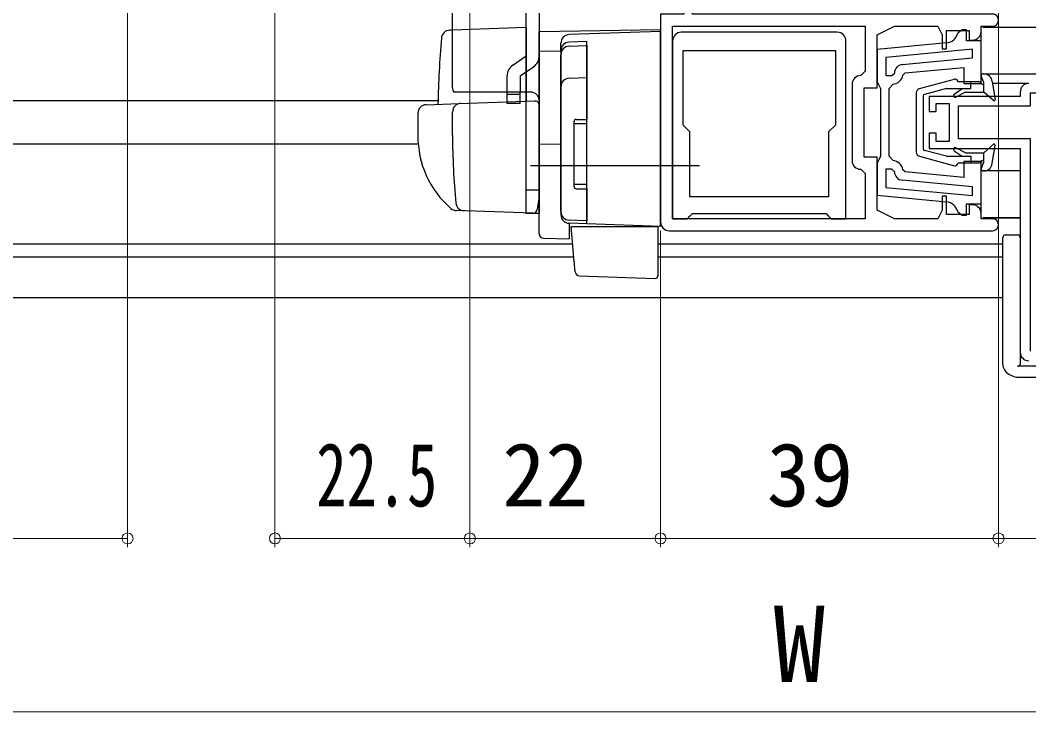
# Model space of a CAD drawing. Units: millimetres, scale not verified. Extents: x -525 to 525, y -783 to 779.
# Drawn here: x 68.1 to 184.5, y 47.6 to 127.4 of the extents above; entities that cross this region are included whole.
import ezdxf
from ezdxf.enums import TextEntityAlignment as Align

# ---------------------------------------------------------------- set-up
doc = ezdxf.new("R2010")
doc.units = ezdxf.units.MM
doc.header["$LTSCALE"] = 4
for name, color, linetype in [('0-2_YKK_11', 7, 'Continuous'), ('0-4_YKK_12', 2, 'Continuous'), ('0-5_YKK_13', 4, 'Continuous'), ('0-9_YSS_K', 3, 'Continuous')]:
    doc.layers.add(name, color=color, linetype=linetype)
doc.layers.add('0-7_YKK_D', color=6, linetype='Continuous', lineweight=18)
doc.styles.add('ＭＳ ゴシック', font='')
doc.styles.get('ＭＳ ゴシック').set_extended_font_data('MS Gothic')

msp = doc.modelspace()

# ---------------------------------------------------------------- linework, layer by layer
at = {"layer": '0-2_YKK_11'}
for p, q in [((162.398, 126.035), (144.398, 126.035)), ((164.098, 120.035), (164.098, 111.235)), ((142.998, 103.135), (180.298, 103.135))]:
    msp.add_line(p, q, dxfattribs=at)
for points in [[(180.298, 128.135), (145.698, 128.135), (145.698, 132.835), (145.398, 133.135), (145.098, 132.835), (145.098, 131.635), (144.698, 128.135), (141.998, 128.135), (141.998, 104.135)], [(165.598, 104.535), (143.398, 104.535), (143.398, 126.735), (165.598, 126.735), (165.598, 121.535), (165.098, 121.035)], [(177.998, 106.135), (177.598, 106.135), (177.598, 105.035), (174.998, 105.035), (174.998, 107.135), (174.498, 107.135), (174.498, 105.535), (173.998, 104.535), (168.998, 104.535), (166.998, 105.535), (166.998, 111.635), (165.498, 111.635), (165.498, 119.635), (166.998, 119.635), (166.998, 125.735), (168.998, 126.735), (173.998, 126.735), (174.498, 125.735), (174.498, 124.135), (174.998, 124.135), (174.998, 126.235), (177.598, 126.235), (177.598, 125.135), (177.998, 125.135)], [(169.972, 121.1), (170.239, 121.344), (176.994, 121.982), (176.994, 120.139), (178.994, 120.139), (178.994, 125.039), (177.294, 125.039), (177.294, 126.339), (176.794, 126.339), (176.308, 125.954)], [(178.998, 126.135), (178.998, 126.735), (180.298, 126.735)], [(143.398, 125.035), (143.398, 104.535), (145.098, 104.535), (145.398, 104.835), (145.698, 105.135), (161.098, 105.135), (161.398, 104.835), (161.698, 104.535), (163.398, 104.535), (163.398, 125.035)], [(174.989, 124.806), (166.994, 124.051), (166.994, 120.339), (167.194, 119.939), (167.394, 119.539), (167.394, 115.639), (167.394, 111.739), (167.194, 111.339), (166.994, 110.939), (166.994, 107.228), (174.989, 106.472)], [(177.994, 124.085), (167.994, 123.141), (167.994, 121.039), (168.694, 121.039), (168.994, 121.335)], [(169.9, 122.316), (177.994, 123.081), (177.994, 124.085)], [(168.838, 111.231), (168.394, 111.728), (168.394, 115.639), (168.394, 119.55), (168.838, 120.047)], [(183.497, 119.135), (183.497, 118.635), (172.997, 118.635), (172.997, 116.885), (173.797, 116.885), (173.797, 117.835), (175.297, 117.835), (175.297, 113.435), (173.797, 113.435), (173.797, 114.385), (172.997, 114.385), (172.997, 112.635), (183.497, 112.635), (183.497, 89.135)], [(184.697, 89.235), (184.697, 113.735), (176.397, 113.735), (176.397, 117.535), (184.697, 117.535), (184.697, 119.035), (201.997, 119.035), (201.997, 118.035), (201.797, 117.835), (201.497, 117.535), (201.497, 117.135), (202.997, 117.135), (202.997, 119.135)], [(176.308, 105.324), (176.794, 104.939), (177.294, 104.939), (177.294, 106.239), (178.994, 106.239), (178.994, 111.139), (176.994, 111.139), (176.994, 109.296), (170.239, 109.935), (169.972, 110.178)], [(165.098, 110.235), (165.598, 109.735), (165.598, 104.535)], [(168.994, 109.943), (168.694, 110.239), (167.994, 110.239), (167.994, 108.138)], [(167.994, 108.138), (177.994, 107.193), (177.994, 108.197), (169.9, 108.962)], [(180.298, 104.535), (178.998, 104.535), (178.998, 105.135)]]:
    msp.add_lwpolyline(points, dxfattribs=at)
msp.add_lwpolyline([(144.598, 123.935), (162.198, 123.935), (162.198, 115.335), (161.398, 114.535), (161.398, 107.035), (145.398, 107.035), (145.398, 114.535), (144.598, 115.335)], close=True, dxfattribs=at)
for centre, radius, start, end in [((180.298, 127.435), 0.7, 269.99999, 90.00001), ((144.398, 125.035), 1, 90.00001, 179.99999), ((162.398, 125.035), 1, 0.00001, 89.99999), ((174.848, 126.299), 1.5, 275.3968, 346.69785), ((177.998, 126.135), 1, 270.00001, 359.99999), ((169.994, 121.321), 1, 95.39681, 179.18725), ((168.694, 121.339), 1.3, 276.37938, 349.41145), ((165.098, 120.035), 1, 90.00001, 179.99999), ((184.497, 119.135), 1, 90.00001, 179.99999), ((165.098, 111.235), 1, 180.00001, 269.99999), ((168.694, 109.939), 1.3, 10.58855, 83.62062), ((169.994, 109.958), 1, 180.81275, 264.60319), ((174.848, 104.979), 1.5, 13.30215, 84.6032), ((177.998, 105.135), 1, 0.00001, 89.99999), ((142.998, 104.135), 1, 180.00001, 269.99999), ((180.298, 103.835), 0.7, 269.99999, 90.00001), ((184.497, 89.135), 1, 180.00001, 269.99999)]:
    msp.add_arc(centre, radius, start, end, dxfattribs=at)
at = {"layer": '0-4_YKK_12'}
for p, q in [((178.997, 124.635), (178.997, 126.107)), ((179.198, 126.635), (319.798, 126.635)), ((179.296, 121.235), (319.617, 121.235)), ((184.492, 120.135), (180.321, 120.135)), ((116.325, 118.134), (-55.002, 118.134)), ((114.034, 113.134), (-55.002, 113.134)), ((183.497, 110.037), (179.295, 110.037)), ((178.998, 105.137), (178.998, 106.635)), ((183.497, 104.635), (179.197, 104.635)), ((179.198, 104.635), (183.497, 104.635)), ((-55.002, 101.634), (131.873, 101.634)), ((141.698, 101.634), (181.498, 101.634)), ((-54.762, 100.134), (132.004, 100.134)), ((141.698, 100.134), (181.498, 100.134))]:
    msp.add_line(p, q, dxfattribs=at)
at = {"layer": '0-5_YKK_13'}
for p, q in [((117.998, 119.634), (117.998, 133.134)), ((126.498, 119.134), (126.498, 131.634)), ((127.998, 131.134), (127.998, 123.307)), ((117.998, 126.284), (117.671, 126.273)), ((126.498, 126.581), (117.998, 126.284)), ((126.498, 126.581), (126.498, 119.134)), ((141.998, 126.334), (127.998, 126.089)), ((141.998, 126.134), (131.463, 125.766)), ((141.998, 103.634), (141.998, 126.334)), ((127.998, 125.633), (127.998, 125.645)), ((127.998, 125.433), (127.998, 125.633)), ((130.498, 123.901), (130.498, 124.766)), ((133.498, 124.966), (131.463, 124.903)), ((133.498, 121.311), (133.498, 124.966)), ((127.998, 123.861), (130.498, 123.895)), ((130.497, 105.36), (130.497, 123.438)), ((130.498, 123.901), (130.498, 105.001)), ((131.462, 124.437), (133.497, 124.508)), ((133.497, 124.508), (133.497, 115.99)), ((124.953, 122.253), (126.498, 123.307)), ((127.998, 123.307), (127.998, 105.134)), ((125.798, 121.014), (127.343, 122.067)), ((133.498, 120.346), (133.498, 121.311)), ((179.296, 121.235), (179.196, 121.235)), ((125.798, 121.014), (125.798, 119.134)), ((131.462, 120.737), (133.497, 120.808)), ((171.866, 119.536), (175.918, 120.626)), ((178.796, 120.335), (176.296, 120.336)), ((177.796, 119.536), (177.796, 120.336)), ((179.037, 120.082), (178.796, 120.335)), ((179.286, 120.239), (179.009, 120.964)), ((179.296, 119.135), (179.296, 120.185)), ((180.285, 120.379), (180.594, 118.249)), ((126.998, 119.134), (118.132, 119.134)), ((124.298, 118.883), (125.798, 118.883)), ((125.798, 117.807), (125.798, 119.134)), ((126.498, 119.134), (126.498, 118.081)), ((171.495, 119.054), (171.495, 112.22)), ((174.996, 119.536), (172.445, 118.876)), ((174.996, 119.536), (177.796, 119.536)), ((175.881, 118.901), (176.796, 119.536)), ((177.195, 119.136), (176.088, 118.559)), ((177.195, 119.136), (179.295, 119.135)), ((180.43, 118.159), (179.295, 119.135)), ((114.963, 117.678), (118.75, 117.811)), ((118.75, 117.811), (127.48, 118.116)), ((127.998, 117.616), (127.998, 107.134)), ((172.295, 118.682), (172.295, 112.592)), ((113.998, 116.679), (113.998, 114.134)), ((117.998, 114.134), (117.998, 116.836)), ((131.997, 115.69), (131.997, 108.29)), ((133.497, 115.49), (131.997, 115.49)), ((132.297, 115.99), (133.497, 115.99)), ((127.998, 113.834), (127.998, 114.434)), ((127.998, 112.834), (127.998, 113.434)), ((130.498, 113.134), (127.998, 113.09)), ((180.43, 113.113), (179.295, 112.137)), ((180.284, 110.893), (180.594, 113.023)), ((171.865, 111.737), (175.917, 110.647)), ((174.995, 111.737), (172.445, 112.398)), ((174.995, 111.737), (177.795, 111.737)), ((175.881, 112.372), (176.795, 111.737)), ((177.195, 112.137), (176.087, 112.714)), ((177.195, 112.137), (179.295, 112.137)), ((177.795, 111.737), (177.795, 110.937)), ((179.295, 111.087), (179.295, 112.137)), ((146.498, 110.634), (126.998, 110.634)), ((178.795, 110.937), (176.295, 110.937)), ((179.036, 111.19), (178.795, 110.937)), ((179.285, 111.033), (179.008, 110.308)), ((127.998, 109.834), (127.998, 110.434)), ((127.998, 108.834), (127.998, 109.434)), ((127.998, 108.834), (127.998, 109.434)), ((127.998, 108.834), (127.998, 109.434)), ((179.295, 110.037), (179.195, 110.037)), ((127.998, 108.834), (127.998, 107.134)), ((127.998, 108.834), (127.998, 107.134)), ((133.497, 108.49), (131.997, 108.49)), ((127.998, 107.834), (126.498, 107.834)), ((127.998, 107.134), (127.959, 106.879)), ((132.297, 107.99), (133.497, 107.99)), ((133.497, 107.99), (133.497, 104.29)), ((127.959, 106.879), (127.765, 105.585)), ((119.257, 105.439), (118.408, 105.468)), ((127.253, 105.16), (118.424, 105.468)), ((133.497, 104.29), (131.462, 104.361)), ((133.498, 103.93), (131.463, 104.001)), ((131.463, 104.001), (131.463, 102.217)), ((181.798, 102.657), (183.198, 102.657)), ((128.489, 102.269), (131.463, 102.217)), ((181.498, 100.98), (181.498, 102.357)), ((183.498, 102.374), (183.497, 102.374)), ((183.498, 102.357), (183.498, 100.98)), ((132.013, 100.023), (131.974, 100.48)), ((181.498, 100.939), (181.498, 100.98)), ((183.498, 100.98), (183.498, 100.939)), ((132.155, 98.406), (132.013, 100.023)), ((141.698, 99.655), (141.698, 97.944)), ((132.636, 97.95), (141.387, 97.644)), ((181.498, 87.737), (181.498, 87.932)), ((192.998, 87.525), (183.198, 87.525)), ((183.498, 87.932), (183.498, 87.737)), ((183.498, 86.235), (192.91, 86.235))]:
    msp.add_line(p, q, dxfattribs=at)
for points in [[(127.998, 113.09), (127.998, 123.861), (127.998, 126.089)], [(125.798, 117.807), (124.298, 117.807), (124.298, 119.134), (124.298, 121.014)], [(141.998, 103.634), (133.498, 103.93), (133.498, 104.93), (133.498, 120.346)], [(127.998, 105.134), (126.498, 105.134), (126.498, 119.134)], [(127.998, 102.769), (127.998, 109.78), (127.998, 112.634), (127.998, 113.09)], [(131.974, 100.48), (131.698, 103.634), (131.728, 103.634)], [(131.728, 103.634), (141.698, 103.634), (141.698, 100.291), (141.698, 99.655)], [(181.498, 87.932), (181.498, 97.616), (181.498, 100.939)], [(183.498, 100.939), (183.498, 97.616), (183.498, 87.932)], [(181.498, 87.737), (181.509, 87.572), (181.545, 87.411), (181.602, 87.254), (181.681, 87.104), (181.78, 86.963), (181.897, 86.832), (182.031, 86.711), (182.179, 86.603), (182.342, 86.508), (182.516, 86.426), (182.7, 86.358), (182.892, 86.304), (183.091, 86.266), (183.293, 86.243), (183.498, 86.235)]]:
    msp.add_lwpolyline(points, dxfattribs=at)
for centre, radius, start, end in [((117.706, 125.274), 1, 92, 175.1492), ((131.498, 124.766), 1, 92, 180), ((231.298, 115.634), 115, 175.1492, 178.95761), ((131.497, 123.904), 1, 91.97531, 180.18561), ((131.497, 123.438), 1, 92, 180), ((125.798, 121.014), 1.5, 124.28688, 180), ((126.498, 123.307), 1.5, 304.28688, 0), ((179.196, 121.035), 0.2, 89.98971, 200.89433), ((179.296, 120.235), 1, 8.2556, 89.98971), ((131.497, 119.737), 1, 92, 180), ((175.996, 120.336), 0.3, 359.98971, 105.04595), ((179.146, 120.185), 0.15, 223.59253, 20.89433), ((118.998, 119.634), 1, 180, 210), ((126.998, 118.134), 1, 0, 90), ((171.995, 119.053), 0.5, 105.04595, 179.9892), ((172.495, 118.682), 0.2, 104.51597, 180.00051), ((175.996, 118.736), 0.2, 124.78303, 297.50241), ((114.998, 116.679), 1, 92, 180), ((118.998, 116.836), 1, 92, 180), ((127.498, 117.616), 0.5, 0, 92), ((180.495, 118.235), 0.1, 229.29726, 8.2556), ((132.297, 115.69), 0.3, 90, 180), ((124.997, 114.034), 11, 179.4814, 229.17186), ((198.998, 114.146), 81, 180.00856, 185.53061), ((180.495, 113.037), 0.1, 351.73412, 130.69245), ((171.995, 112.22), 0.5, 180.00051, 254.94377), ((172.495, 112.592), 0.2, 180.00051, 255.47049), ((175.995, 112.536), 0.2, 62.4873, 235.20668), ((175.995, 110.937), 0.3, 254.94377, 0), ((179.145, 111.087), 0.15, 339.09539, 136.39718), ((179.295, 111.037), 1, 270, 351.73412), ((179.195, 110.237), 0.2, 159.09539, 270), ((132.297, 108.29), 0.3, 180, 270), ((119.37, 106.435), 1, 185.53061, 268), ((118.459, 106.467), 1, 229.17186, 268), ((127.271, 105.659), 0.5, 268, 351.46923), ((131.497, 105.36), 1, 180, 268), ((131.498, 105.001), 1, 180, 268), ((128.498, 102.769), 0.5, 180, 196.57035), ((128.498, 102.769), 0.5, 180, 269), ((181.798, 102.357), 0.3, 90, 180), ((183.198, 102.357), 0.3, 0, 90), ((132.653, 98.45), 0.5, 185, 268.02699), ((141.398, 97.944), 0.3, 268, 0), ((183.235, 87.79), 0.268, 261.95053, 348.57825)]:
    msp.add_arc(centre, radius, start, end, dxfattribs=at)
at = {"layer": '0-7_YKK_D'}
for p, q in [((80.496, 149.526), (80.496, 66.641)), ((97.5, 149.536), (97.5, 66.641)), ((120, 141.134), (120, 66.641)), ((180.998, 132.634), (180.998, 66.641)), ((141.998, 103.135), (141.998, 66.641)), ((120, 85.128), (120, 66.641)), ((141.998, 85.13), (141.998, 66.641)), ((180.998, 85.133), (180.998, 66.641)), ((80.496, 67.641), (26.996, 67.641)), ((120, 67.641), (97.5, 67.641)), ((141.998, 67.641), (120, 67.641)), ((180.998, 67.641), (141.998, 67.641)), ((202.997, 67.641), (180.998, 67.641)), ((-48, 47.641), (370.998, 47.641))]:
    msp.add_line(p, q, dxfattribs=at)
for centre in [(80.496, 67.641), (97.5, 67.641), (120, 67.641), (120, 67.641), (141.998, 67.641), (141.998, 67.641), (180.998, 67.641), (180.998, 67.641)]:
    msp.add_circle(centre, 0.637, dxfattribs=at)
at = {"layer": '0-9_YSS_K'}
msp.add_line((-58.5, 95.433), (181.498, 95.433), dxfattribs=at)

# ---------------------------------------------------------------- texts
at = {"layer": '0-7_YKK_D', "style": 'ＭＳ ゴシック', "width": 0.7}
msp.add_text(' 22.5', height=7.331, dxfattribs=at).set_placement((98.787, 69.141), align=Align.BOTTOM_LEFT)
at = {"layer": '0-7_YKK_D', "style": 'ＭＳ ゴシック'}
for s, height, p in [('22', 7.331, (123.726, 69.141)), ('39', 7.331, (154.253, 69.141)), ('W', 8.798, (155.021, 48.441))]:
    msp.add_text(s, height=height, dxfattribs=at).set_placement(p, align=Align.BOTTOM_LEFT)

doc.saveas('drawing.dxf')
